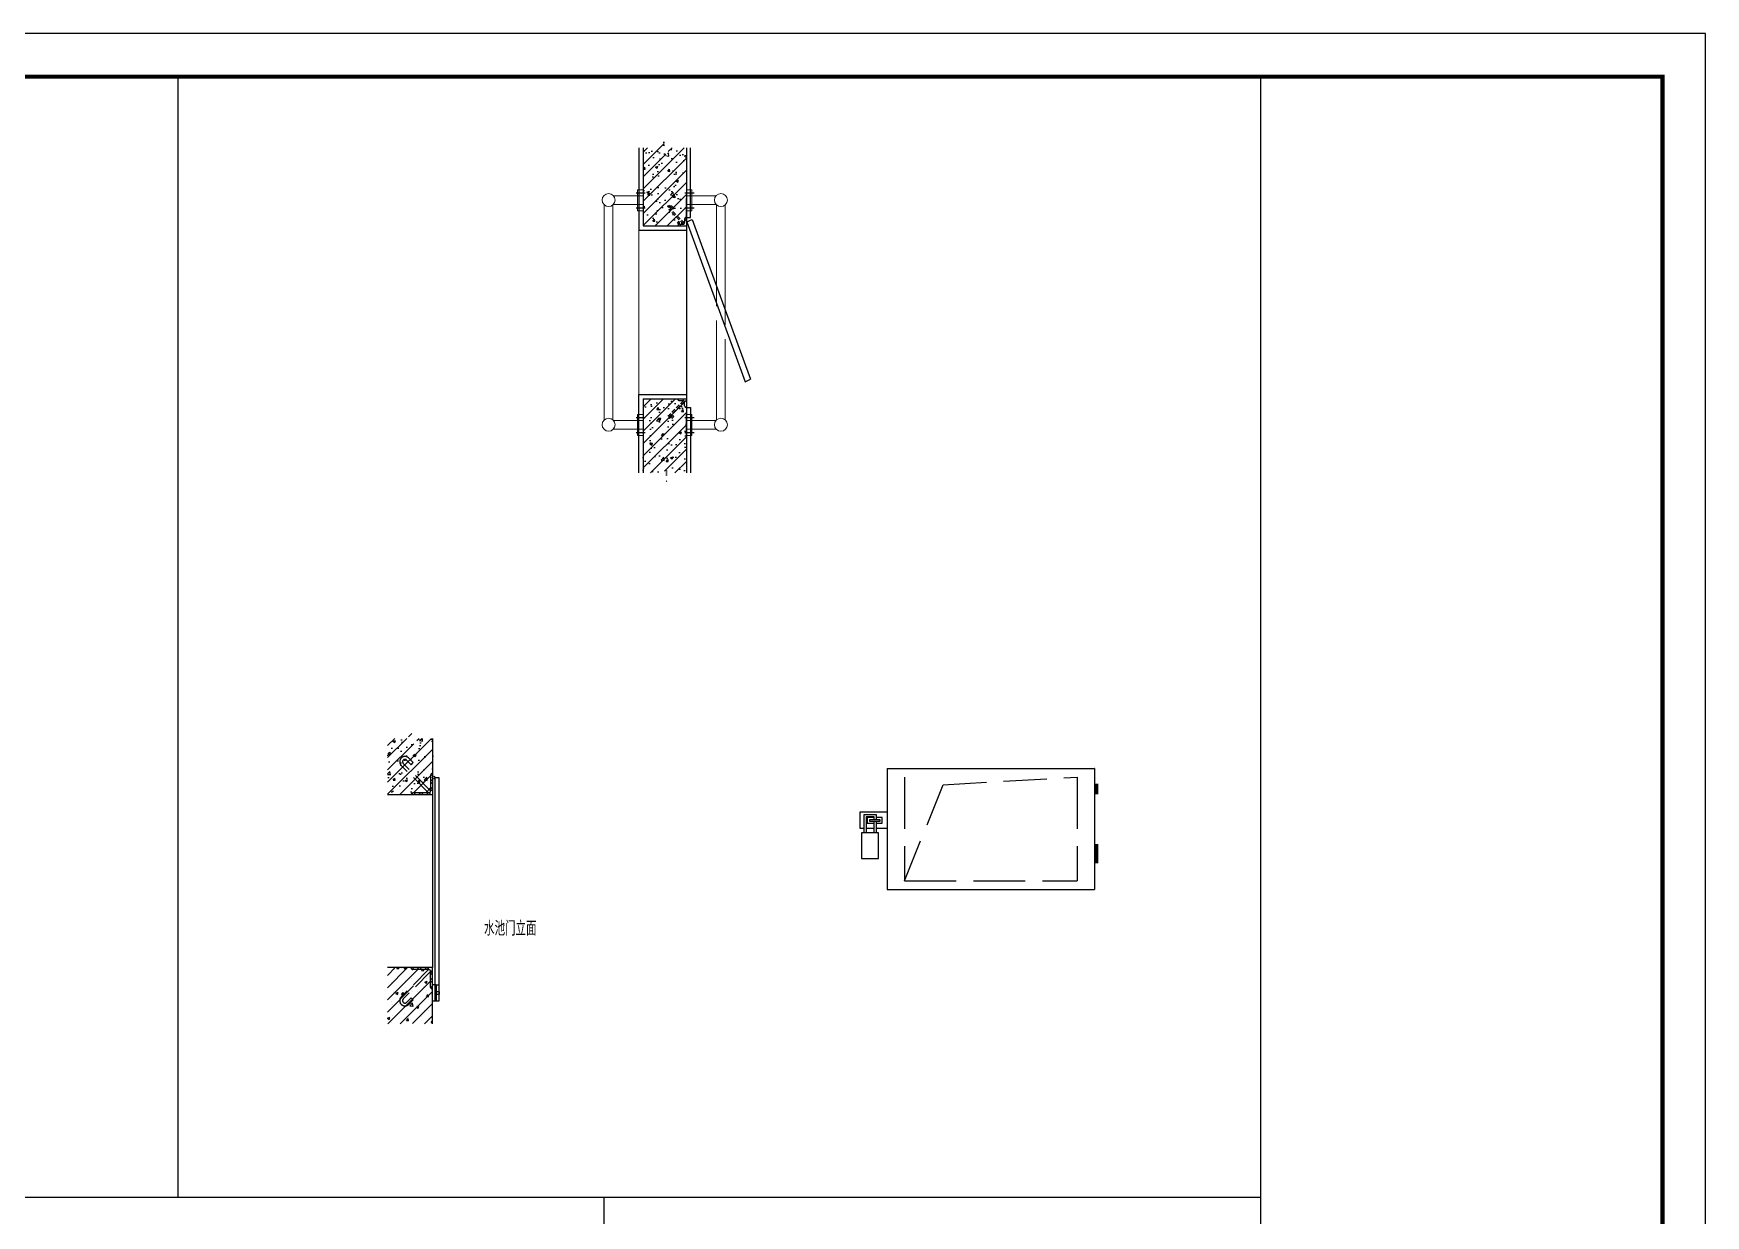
# Model space of a CAD drawing. Extents: x -1041549 to 749950, y -354245 to 17554.
# Drawn here: x 361252 to 370933, y -203181 to -196340 of the extents above; entities that cross this region are included whole.
import ezdxf

# ---------------------------------------------------------------- set-up
doc = ezdxf.new("R2010")
doc.units = 0
doc.header["$LTSCALE"] = 1000
doc.header["$MEASUREMENT"] = 0
doc.linetypes.add('DASH', pattern=[0.35, 0.25, -0.1])
doc.linetypes.add('HIDDEN2', pattern=[4, 3, -1])
for name, color, linetype in [('14', 1, 'Continuous'), ('COLUMN', 9, 'Continuous'), ('DOTE', 1, 'Continuous'), ('PDIM', 3, 'Continuous'), ('PUB_HATCH', 8, 'Continuous'), ('PUB_TEXT', 7, 'Continuous'), ('PUB_TITLE', 4, 'Continuous'), ('建筑线', 40, 'Continuous')]:
    doc.layers.add(name, color=color, linetype=linetype)
doc.layers.add('看线', color=253, linetype='Continuous', lineweight=13)
doc.styles.add('_TCH_DIM', font='SIMPLEX', dxfattribs={"bigfont": 'GBCBIG'})

# ---------------------------------------------------------------- blocks, each defined once
blk = doc.blocks.new('ASFDSGSDH')
at = {"layer": 'PUB_HATCH', "linetype": 'Continuous'}
for p, q in [((1063271.2, -364339.1), (1063316.8, -364293.5)), ((1063271.2, -364409.8), (1063387.5, -364293.5)), ((1063325.8, -364298.4), (1063330, -364293.5)), ((1063325.8, -364298.4), (1063337.8, -364299.5)), ((1063337.9, -364299.7), (1063336.7, -364293.5)), ((1063368.2, -364296.5), (1063376.2, -364293.5)), ((1063368.2, -364296.5), (1063378.1, -364303.3)), ((1063378.2, -364303.5), (1063381.6, -364293.5)), ((1063274.7, -364618.4), (1063521.7, -364371.4)), ((1063297.5, -364380.4), (1063297.5, -364380.4)), ((1063300.1, -364308.1), (1063300.1, -364308.1)), ((1063306.1, -364300.8), (1063306.1, -364300.8)), ((1063308.4, -364373.4), (1063308.4, -364373.4)), ((1063310.8, -364306.8), (1063310.8, -364306.8)), ((1063335.3, -364416.4), (1063447.1, -364304.6)), ((1063350.2, -364301.5), (1063350.2, -364301.5)), ((1063369.1, -364306.1), (1063369.1, -364306.1)), ((1063373.3, -364370.4), (1063373.3, -364370.4)), ((1063412.2, -364358.4), (1063412.2, -364358.4)), ((1063412.8, -364305.3), (1063412.8, -364305.3)), ((1063469.3, -364311), (1063474.7, -364304.6)), ((1063469.3, -364311), (1063481.2, -364312)), ((1063481.3, -364312.3), (1063479.9, -364304.6)), ((1063487.6, -364377.1), (1063501.6, -364371.7)), ((1063487.6, -364377.1), (1063497.5, -364383.8)), ((1063497.6, -364384.1), (1063501.6, -364372)), ((1063499.6, -364353.8), (1063499.6, -364353.8)), ((1063514.9, -364344.3), (1063514.9, -364344.3)), ((1063271.2, -364551.2), (1063423, -364399.4)), ((1063271.2, -364480.5), (1063335.3, -364416.4)), ((1063292.1, -364489.4), (1063292.1, -364489.4)), ((1063305.9, -364440), (1063305.9, -364440)), ((1063309.3, -364429.8), (1063309.3, -364429.8)), ((1063319.5, -364441.6), (1063333.5, -364436.2)), ((1063319.5, -364441.6), (1063329.5, -364448.3)), ((1063320.7, -364449.3), (1063320.7, -364449.3)), ((1063329.5, -364448.6), (1063333.6, -364436.5)), ((1063345.4, -364618.4), (1063532.8, -364431)), ((1063353.6, -364448.8), (1063363.2, -364437.4)), ((1063353.6, -364448.8), (1063365.5, -364449.9)), ((1063360.8, -364425.4), (1063360.8, -364425.4)), ((1063365.6, -364450.2), (1063363.3, -364437.7)), ((1063373.9, -364407.5), (1063373.9, -364407.5)), ((1063407.4, -364491.5), (1063407.4, -364491.5)), ((1063408.8, -364469.4), (1063408.8, -364469.4)), ((1063409.8, -364425), (1063409.8, -364425)), ((1063416, -364434.3), (1063416, -364434.3)), ((1063447, -364432.7), (1063447, -364432.7)), ((1063477.5, -364405.4), (1063477.5, -364405.4)), ((1063480.6, -364412), (1063480.6, -364412)), ((1063497, -364426.1), (1063497, -364426.1)), ((1063497, -364461.4), (1063506.7, -364449.9)), ((1063497, -364461.4), (1063509, -364462.4)), ((1063509.1, -364462.7), (1063506.7, -364450.2)), ((1063510.1, -364477.5), (1063510.1, -364477.5)), ((1063512.5, -364410.9), (1063512.5, -364410.9)), ((1063522.8, -364438.9), (1063522.8, -364438.9)), ((1063525.4, -364449.3), (1063525.4, -364449.3)), ((1063271.2, -364586.5), (1063284.9, -364581.2)), ((1063271.2, -364586.8), (1063280.8, -364593.3)), ((1063280.9, -364593.6), (1063284.9, -364581.5)), ((1063301.1, -364573.1), (1063301.1, -364573.1)), ((1063303.5, -364506.5), (1063303.5, -364506.5)), ((1063334.1, -364509.1), (1063334.1, -364509.1)), ((1063368.5, -364559.4), (1063368.5, -364559.4)), ((1063381.3, -364599.3), (1063391, -364587.8)), ((1063393.4, -364600.6), (1063391, -364588.1)), ((1063391.8, -364583.9), (1063391.8, -364583.9)), ((1063394.4, -364511.6), (1063394.4, -364511.6)), ((1063401.6, -364514.6), (1063417.2, -364498.3)), ((1063401.6, -364514.6), (1063419.4, -364517.3)), ((1063404.9, -364558.1), (1063404.9, -364558.1)), ((1063416.7, -364617.9), (1063532.8, -364501.7)), ((1063419.5, -364517.6), (1063417.3, -364498.6)), ((1063438.9, -364522.1), (1063452.9, -364516.7)), ((1063438.9, -364522.1), (1063448.9, -364528.8)), ((1063440.8, -364513.7), (1063440.8, -364513.7)), ((1063444.4, -364505), (1063444.4, -364505)), ((1063448.9, -364529.1), (1063453, -364517)), ((1063467.6, -364573.9), (1063467.6, -364573.9)), ((1063485.1, -364539.4), (1063485.1, -364539.4)), ((1063486.8, -364618.4), (1063532.8, -364572.4)), ((1063507.6, -364544), (1063507.6, -364544)), ((1063520.2, -364495), (1063520.2, -364495)), ((1063295.1, -364611.3), (1063295.1, -364611.3)), ((1063341.8, -364590.4), (1063341.8, -364590.4)), ((1063381.3, -364599.3), (1063393.3, -364600.3)), ((1063505.2, -364610.6), (1063505.2, -364610.6)), ((1063524.8, -364611.8), (1063532.8, -364602.3)), ((1063524.8, -364611.8), (1063532.8, -364612.5))]:
    blk.add_line(p, q, dxfattribs=at)
blk = doc.blocks.new('A$Ce58e362c')
at = {"layer": '14'}
blk.add_lwpolyline([(15730, 1076), (15730, 87176)], dxfattribs=at)

msp = doc.modelspace()

# ---------------------------------------------------------------- hatches: boundary and pattern name
at = {"layer": 'PUB_HATCH'}
h = msp.add_hatch(dxfattribs=at)
h.set_pattern_fill('钢筋混凝土', color=256, scale=20)
h.set_pattern_definition([(45, (-15849.55, -280604.01), (-35.355339, 35.355339), []), (50, (-15849.55, -280604.01), (143.452037, -12.550427), [15, -165]), (355, (-15849.55, -280604.01), (-27.750267, 150.438427), [12, -132]), (100.4514, (-15837.6, -280605.05), (115.701876, 137.88791), [12.74804, -140.22842]), (46.1842, (-15849.55, -280564), (213.44821, -33.1038), [22.5, -247.5]), (96.6356, (-15831.76, -280566.77), (186.93254, 194.82357), [19.12206, -210.3426]), (351.1842, (-15849.55, -280564), (186.93239, 194.82372), [18, -198]), (21, (-15829.55, -280574.01), (119.38141, -80.523778), [15, -165]), (326, (-15829.55, -280574.01), (48.663066, 145.03001), [12, -132]), (71.4514, (-15819.6, -280580.72), (168.044526, 64.5061), [12.74804, -140.22842]), (37.5, (-15849.55, -280604.01), (2.431971, 66.578771), [0, -130.4, 0, -134, 0, -132.5]), (7.5, (-15849.55, -280604.01), (52.613907, 78.882342), [0, -76.4, 0, -127.4, 0, -50.5]), (327.5, (-15894.15, -280604.01), (106.764487, -4.510974), [0, -50, 0, -156, 0, -207]), (317.5, (-15914.15, -280604.01), (116.637234, 20.020996), [0, -65, 0, -103.6, 0, -147])])
h.paths.add_polyline_path([(365032.3, -197002), (364935.4, -197002), (364916.8, -197054.5), (364898.3, -196949.5), (364879.2, -197002), (364782.3, -197002), (364782.3, -197454), (365032.3, -197454)])
h = msp.add_hatch(dxfattribs=at)
h.set_pattern_fill('钢筋混凝土', color=256, scale=20)
h.set_pattern_definition([(45, (-15849.55, -280804.01), (-35.355339, 35.355339), []), (50, (-15849.55, -280804.01), (143.452037, -12.550427), [15, -165]), (355, (-15849.55, -280804.01), (-27.750267, 150.438427), [12, -132]), (100.4514, (-15837.6, -280805.05), (115.701876, 137.88791), [12.74804, -140.22842]), (46.1842, (-15849.55, -280764), (213.44821, -33.1038), [22.5, -247.5]), (96.6356, (-15831.76, -280766.77), (186.93254, 194.82357), [19.12206, -210.3426]), (351.1842, (-15849.55, -280764), (186.93239, 194.82372), [18, -198]), (21, (-15829.55, -280774.01), (119.38141, -80.523778), [15, -165]), (326, (-15829.55, -280774.01), (48.663066, 145.03001), [12, -132]), (71.4514, (-15819.6, -280780.72), (168.044526, 64.5061), [12.74804, -140.22842]), (37.5, (-15849.55, -280804.01), (2.431971, 66.578771), [0, -130.4, 0, -134, 0, -132.5]), (7.5, (-15849.55, -280804.01), (52.613907, 78.882342), [0, -76.4, 0, -127.4, 0, -50.5]), (327.5, (-15894.15, -280804.01), (106.764487, -4.510974), [0, -50, 0, -156, 0, -207]), (317.5, (-15914.15, -280804.01), (116.637234, 20.020996), [0, -65, 0, -103.6, 0, -147])])
h.paths.add_polyline_path([(365032.3, -198454), (364782.3, -198454), (364782.3, -198882.8), (364879.2, -198882.8), (364898.3, -198830.3), (364916.8, -198935.3), (364935.4, -198882.8), (365032.3, -198882.8)])
h = msp.add_hatch(dxfattribs=at)
h.set_pattern_fill('钢筋混凝土', color=256, scale=20)
h.set_pattern_definition([(45, (-14121.685, -276869.28), (-35.355339, 35.355339), []), (50, (-14121.68, -276869.28), (143.452037, -12.550427), [15, -165]), (355, (-14121.68, -276869.28), (-27.750267, 150.438427), [12, -132]), (100.4514, (-14109.73, -276870.33), (115.701876, 137.88791), [12.74804, -140.22842]), (46.1842, (-14121.68, -276829.28), (213.44821, -33.1038), [22.5, -247.5]), (96.6356, (-14103.9, -276832.04), (186.93254, 194.82357), [19.12206, -210.3426]), (351.1842, (-14121.68, -276829.28), (186.93239, 194.82372), [18, -198]), (21, (-14101.68, -276839.28), (119.38141, -80.523778), [15, -165]), (326, (-14101.68, -276839.28), (48.663066, 145.03001), [12, -132]), (71.4514, (-14091.74, -276845.99), (168.044526, 64.5061), [12.74804, -140.22842]), (37.5, (-14121.685, -276869.28), (2.431971, 66.578771), [0, -130.4, 0, -134, 0, -132.5]), (7.5, (-14121.685, -276869.28), (52.613907, 78.882342), [0, -76.4, 0, -127.4, 0, -50.5]), (327.5, (-14166.285, -276869.28), (106.764487, -4.510974), [0, -50, 0, -156, 0, -207]), (317.5, (-14186.28, -276869.28), (116.637234, 20.020996), [0, -65, 0, -103.6, 0, -147])])
edge = h.paths.add_edge_path()
edge.add_line((363450.7, -200734.6), (363541.7, -200734.6))
edge.add_arc((363542.3, -200723.5), 11.1, 266.69585, 359.92761)
edge.add_line((363553.5, -200723.5), (363553.5, -200723.5))
edge.add_line((363553.5, -200723.5), (363553.5, -200631.8))
edge.add_arc((363564.6, -200631.8), 11.1, 90, 180, ccw=False)
edge.add_line((363564.6, -200620.7), (363564.6, -200419.1))
edge.add_line((363564.6, -200419.1), (363476.9, -200419.1))
edge.add_line((363476.9, -200419.1), (363457.8, -200471.6))
edge.add_line((363457.8, -200471.6), (363439.3, -200366.6))
edge.add_line((363439.3, -200366.6), (363420.6, -200419.1))
edge.add_line((363420.6, -200419.1), (363303, -200419.1))
edge.add_line((363303, -200419.1), (363303, -200745.7))
edge.add_line((363303, -200745.7), (363439.6, -200745.7))
edge.add_arc((363450.7, -200745.7), 11.1, 90, 180, ccw=False)
edge = h.paths.add_edge_path(flags=16)
edge.add_arc((363404.7, -200579.6), 13.9, 45.00954, 225.00948, ccw=False)
edge.add_arc((363404.7, -200579.6), 13.9, 45.00953, 225.00949)
h = msp.add_hatch(dxfattribs=at)
h.set_pattern_fill('ANSI32', color=256, scale=83.333333, angle=-90, style=0)
h.set_pattern_definition([(315, (353030.11, -195524.856), (22.09709, 22.09709), []), (315, (353030.11, -195539.588), (22.09709, 22.09709), [])])
h.paths.add_polyline_path([(363563.1, -200620.7, 0.414214), (363552, -200631.8), (363552, -200723.5, -0.414214), (363540.9, -200734.6), (363449.2, -200734.6, 0.414214), (363438.1, -200745.7), (363563.1, -200745.7)])
h = msp.add_hatch(dxfattribs=at)
h.set_pattern_fill('ANSI32', color=256, scale=83.333333, angle=-90, style=0)
h.set_pattern_definition([(315, (353030.11, -195750.016), (22.09709, 22.09709), []), (315, (353030.11, -195764.748), (22.09709, 22.09709), [])])
h.paths.add_polyline_path([(363552, -201859.6, 0.414214), (363563.1, -201870.7), (363563.1, -201745.7), (363438.1, -201745.7, 0.414214), (363449.2, -201756.8), (363540.9, -201756.8, -0.414214), (363552, -201768)])

# ---------------------------------------------------------------- linework, layer by layer
at = {"color": 8}
for p, q in [((362088.5, -196589.8), (362088.5, -203077)), ((368358.3, -203077), (350533.3, -203077)), ((364554.5, -203077), (364554.5, -207273.4))]:
    msp.add_line(p, q, dxfattribs=at)
at = {"color": 4, "linetype": 'DASH', "ltscale": 0.5}
for p, q in [((363540.2, -200734.6), (363381.6, -200576)), ((363552, -200722.8), (363393.3, -200564.3)), ((363439.8, -200571.4), (363413, -200544.6)), ((363451.6, -200559.7), (363424.8, -200532.8)), ((363439.8, -200571.4), (363451.6, -200559.7)), ((363540.2, -201756.8), (363381.6, -201915.4)), ((363552, -201768.6), (363393.3, -201927.2)), ((363439.8, -201920), (363413, -201946.9)), ((363451.6, -201931.8), (363424.8, -201958.6)), ((363439.8, -201920), (363451.6, -201931.8))]:
    msp.add_line(p, q, dxfattribs=at)
for p, q in [((363552, -200631.8), (363552, -200723.5)), ((366194.6, -200592.9), (367394.6, -200592.9)), ((366194.6, -200592.9), (366194.6, -201292.9)), ((367394.6, -200592.9), (367394.6, -201292.9)), ((363540.9, -200734.6), (363449.2, -200734.6)), ((366194.6, -200847.2), (366036.8, -200847.2)), ((366036.8, -200847.2), (366036.8, -200938.9)), ((366036.8, -200938.9), (366062.6, -200938.9)), ((366075.1, -200938.9), (366118.8, -200938.9)), ((366131.3, -200938.9), (366194.6, -200938.9)), ((366194.6, -201292.9), (367394.6, -201292.9)), ((363540.9, -201756.8), (363449.2, -201756.8)), ((363552, -201859.6), (363552, -201768))]:
    msp.add_line(p, q)
at = {"color": 2}
for p, q in [((363577, -200645.7), (363577, -201940.1)), ((363577, -200645.7), (363599.2, -200645.7)), ((363599.2, -200645.7), (363599.2, -201940.1)), ((363563.1, -200745.7), (363563.1, -201745.7)), ((363583.9, -201845.7), (363563.1, -201845.7)), ((363577, -201845.7), (363599.2, -201845.7)), ((363583.9, -201845.7), (363583.9, -201940.1)), ((363599.2, -201940.1), (363563.1, -201940.1)), ((363603.6, -201886.1), (363583.9, -201886.1)), ((363583.9, -201899), (363603.6, -201899)), ((363603.6, -201899), (363603.6, -201886.1))]:
    msp.add_line(p, q, dxfattribs=at)
at = {"color": 8, "linetype": 'DASH'}
msp.add_lwpolyline([(366294.6, -201242.9), (366519.9, -200688), (367294.6, -200642.9)], dxfattribs=at)
for points in [[(366062.6, -200965.9), (366062.6, -200859.4), (366131.3, -200859.4), (366131.3, -200890.4)], [(366075.1, -200965.9), (366075.1, -200871.9), (366118.8, -200871.9), (366118.8, -200890.4)], [(366118.8, -200877.9), (366079.3, -200877.9)], [(366079.3, -200877.9), (366079.3, -200910.7), (366118.8, -200910.7)], [(366131.3, -200910.7), (366166.8, -200910.7), (366166.8, -200877.9), (366131.3, -200877.9)], [(366091.8, -200890.4), (366091.8, -200898.2), (366131.3, -200898.2)], [(366131.3, -200890.4), (366091.8, -200890.4)], [(366118.8, -200898.2), (366118.8, -200965.9)], [(366131.3, -200898.2), (366154.3, -200898.2), (366154.3, -200890.4), (366131.3, -200890.4)], [(366131.3, -200898.2), (366131.3, -200965.9)]]:
    msp.add_lwpolyline(points)
msp.add_lwpolyline([(366046.6, -200973.4), (366046.6, -201114.4), (366144.6, -201114.4), (366144.6, -200965.9), (366046.6, -200965.9)], close=True)
at = {"color": 2}
msp.add_circle((363570, -200645.7), 6.94, dxfattribs=at)
at = {"color": 4, "linetype": 'DASH', "ltscale": 0.5}
for centre, radius, start, end in [((363403.2, -200554.4), 30.6, 45.00951, 225.00951), ((363403.2, -200554.4), 13.9, 45.00951, 225.00951), ((363403.2, -201937), 30.6, 134.99049, 314.99049), ((363403.2, -201937), 13.9, 134.99049, 314.99049)]:
    msp.add_arc(centre, radius, start, end, dxfattribs=at)
for centre, start, end in [((363563.1, -200631.8), 90, 180), ((363449.2, -200745.7), 90, 180), ((363540.9, -200723.5), 270, 0), ((363449.2, -201745.7), 180, 270), ((363540.9, -201768), 0, 90), ((363563.1, -201859.6), 180, 270)]:
    msp.add_arc(centre, 11.1, start, end)
msp.add_point((363380.2, -200574.3), dxfattribs=at)
msp.add_point((363380.2, -200574.3), dxfattribs=at)
at = {"layer": 'COLUMN'}
for p, q in [((364782.3, -197002), (364782.3, -197454)), ((365032.3, -197002), (365032.3, -197454)), ((364782.3, -197454), (365032.3, -197454)), ((364782.3, -198454), (365032.3, -198454)), ((364782.3, -198454), (364782.3, -198882.8)), ((365032.3, -198454), (365032.3, -198882.8)), ((363563.1, -200419.1), (363563.1, -200745.7)), ((363563.1, -200745.7), (363301.5, -200745.7)), ((363563.1, -201745.7), (363301.5, -201745.7)), ((363563.1, -202070.7), (363563.1, -201745.7))]:
    msp.add_line(p, q, dxfattribs=at)
at = {"layer": 'DOTE', "color": 7}
for p, q in [((364740.9, -197262.8), (364794.7, -197262.8)), ((365023, -197262.8), (365076.8, -197262.8)), ((364740.9, -197348.4), (364794.7, -197348.4)), ((365023, -197348.4), (365076.8, -197348.4)), ((364740.9, -198562.8), (364794.7, -198562.8)), ((364740.9, -198648.4), (364794.7, -198648.4)), ((365023, -198562.8), (365076.8, -198562.8)), ((365023, -198648.4), (365076.8, -198648.4))]:
    msp.add_line(p, q, dxfattribs=at)
at = {"layer": 'DOTE', "color": 3, "linetype": 'DASH'}
for p, q in [((364782.3, -197245.6), (364782.3, -197366)), ((364782.3, -198545.6), (364782.3, -198666))]:
    msp.add_line(p, q, dxfattribs=at)
at = {"layer": 'DOTE', "color": 3, "linetype": 'Continuous'}
for p, q in [((365032.3, -197416), (365032.3, -197295.6)), ((365032.3, -198666), (365032.3, -198545.6))]:
    msp.add_line(p, q, dxfattribs=at)
at = {"layer": 'PDIM'}
msp.add_line((367394.6, -200593.1), (367394.4, -200592.9), dxfattribs=at)
at = {"layer": 'PDIM', "const_width": 25}
for points in [[(367404.3, -200681.7), (367404.3, -200743.4)], [(367404.3, -201030.9), (367404.3, -201142.7)]]:
    msp.add_lwpolyline(points, dxfattribs=at)
at = {"layer": 'PUB_HATCH', "color": 3, "linetype": 'HIDDEN2', "ltscale": 0.1}
for p, q in [((366294.6, -200642.9), (366294.6, -201242.9)), ((367294.6, -200642.9), (367294.6, -201242.9)), ((366294.6, -201242.9), (367294.6, -201242.9))]:
    msp.add_line(p, q, dxfattribs=at)
at = {"layer": 'PUB_TITLE'}
msp.add_lwpolyline([(349908.3, -211189.8), (370933.3, -211189.8), (370933.3, -196339.8), (349908.3, -196339.8)], close=True, dxfattribs=at)
msp.add_lwpolyline([(349908.3, -211189.8), (370933.3, -211189.8), (370933.3, -196339.8), (349908.3, -196339.8)], close=True, dxfattribs=at)
at = {"layer": 'PUB_TITLE', "const_width": 25}
msp.add_lwpolyline([(350533.3, -210939.8), (370683.3, -210939.8), (370683.3, -196589.8), (350533.3, -196589.8)], close=True, dxfattribs=at)
msp.add_lwpolyline([(350533.3, -210939.8), (370683.3, -210939.8), (370683.3, -196589.8), (350533.3, -196589.8)], close=True, dxfattribs=at)
at = {"layer": '建筑线', "color": 4, "linetype": 'DASH', "ltscale": 0.1}
for p, q in [((365015.9, -197443.3), (364934.3, -197361.7)), ((365021.6, -197437.6), (364939.9, -197356)), ((364955, -197356.9), (364947, -197348.9)), ((364960.7, -197351.3), (364952.7, -197343.3)), ((364955, -197356.9), (364960.7, -197351.3)), ((364992.3, -197444), (365012.3, -197444)), ((365022.3, -197414), (365022.3, -197434)), ((365015.9, -198464.7), (364934.3, -198546.3)), ((365021.6, -198470.3), (364939.9, -198551.9)), ((364955, -198551), (364947, -198559)), ((364960.7, -198556.7), (364952.7, -198564.6)), ((364955, -198551), (364960.7, -198556.7)), ((364992.3, -198464), (365012.3, -198464)), ((365022.3, -198494), (365022.3, -198474))]:
    msp.add_line(p, q, dxfattribs=at)
at = {"layer": '建筑线', "linetype": 'Continuous'}
for p, q in [((365032.3, -197404), (365057.3, -197404)), ((365032.3, -197454), (365032.3, -198454)), ((365034.6, -197430.8), (365066.3, -197416)), ((365034.6, -197430.8), (365372.9, -198355.8)), ((365066.3, -197416), (365404.7, -198341)), ((365372.9, -198355.8), (365404.7, -198341)), ((365032.3, -198504), (365057.3, -198504))]:
    msp.add_line(p, q, dxfattribs=at)
for points in [[(364757.3, -197002), (364757.3, -197479), (365032.3, -197479)], [(365057.3, -197404), (365057.3, -197002)], [(364757.3, -198882.8), (364757.3, -198429), (365032.3, -198429)], [(365057.3, -198504), (365057.3, -198882.8)]]:
    msp.add_lwpolyline(points, dxfattribs=at)
at = {"layer": '建筑线', "color": 4, "linetype": 'DASH', "ltscale": 0.1}
for centre, radius, start, end in [((364943.5, -197352.5), 13, 45.00733, 225.00733), ((364943.5, -197352.5), 5, 45.00733, 225.00733), ((364992.3, -197454), 10, 90, 180), ((365012.3, -197434), 10, 270, 0), ((365032.3, -197414), 10, 90, 180), ((364992.3, -198454), 10, 180, 270), ((364943.5, -198555.5), 13, 134.99267, 314.99267), ((365012.3, -198474), 10, 0, 90), ((365032.3, -198494), 10, 180, 270)]:
    msp.add_arc(centre, radius, start, end, dxfattribs=at)
at = {"layer": '建筑线', "color": 4, "linetype": 'DASH', "ltscale": 0.25}
msp.add_arc((364943.5, -198555.5), 5, 134.99267, 314.99267, dxfattribs=at)
at = {"layer": '看线'}
for p, q in [((364610.1, -197279), (364782.3, -197279)), ((364750.2, -197245.6), (364782.3, -197245.6)), ((364750.2, -197366), (364750.2, -197245.6)), ((365032.3, -197245.6), (365064.4, -197245.6)), ((365032.3, -197279), (365204.2, -197279)), ((365064.4, -197245.6), (365064.4, -197366)), ((364557.3, -197332), (364557.3, -198576)), ((364607.3, -197331.8), (364607.3, -198576)), ((364610.1, -197329), (364782.3, -197329)), ((364782.3, -197366), (364750.2, -197366)), ((365032.3, -197329), (365204.2, -197329)), ((365064.4, -197366), (365032.3, -197366)), ((365207.3, -197332), (365207.3, -197918.1)), ((365257.3, -197331.8), (365257.3, -198025.2)), ((364757.3, -197479), (364757.3, -198429)), ((365207.3, -198000.8), (365207.3, -198576)), ((365257.3, -198108), (365257.3, -198576)), ((364750.2, -198545.6), (364782.3, -198545.6)), ((364750.2, -198666), (364750.2, -198545.6)), ((365032.3, -198545.6), (365064.4, -198545.6)), ((365064.4, -198545.6), (365064.4, -198666)), ((364610.2, -198579), (364782.3, -198579)), ((364610.2, -198629), (364782.3, -198629)), ((365032.3, -198579), (365204.3, -198579)), ((365032.3, -198629), (365204.3, -198629)), ((364782.3, -198666), (364750.2, -198666)), ((365064.4, -198666), (365032.3, -198666))]:
    msp.add_line(p, q, dxfattribs=at)
for centre in [(364582.2, -197304), (365232.2, -197304), (364582.3, -198604), (365232.3, -198604)]:
    msp.add_circle(centre, 37.5, dxfattribs=at)

# ---------------------------------------------------------------- block references
at = {"xscale": 0.1666666666666666, "yscale": 0.1666666666666666, "zscale": 0.1666666666666666}
msp.add_blockref('A$Ce58e362c', (365736.6, -211119), dxfattribs=at)
msp.add_blockref('ASFDSGSDH', (-699969.7, 162547.7))

# ---------------------------------------------------------------- texts
at = {"layer": 'PUB_TEXT', "style": '_TCH_DIM'}
msp.add_text('水池门立面', height=84.4, dxfattribs=at).set_placement((363861.1, -201561))

doc.saveas('drawing.dxf')
